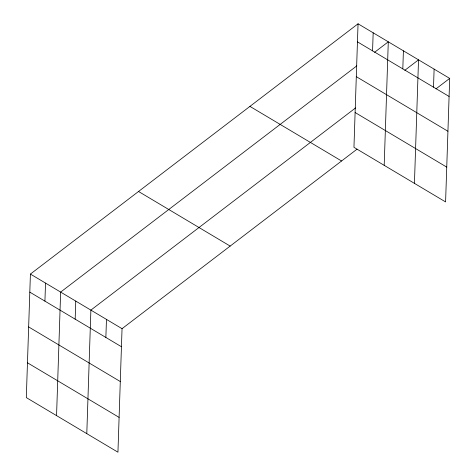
<?xml version="1.0" encoding="UTF-8"?>
<svg xmlns="http://www.w3.org/2000/svg" width="476" height="476" viewBox="0 0 476 476"><rect width="100%" height="100%" fill="white"/><g stroke="black" fill="none" stroke-linecap="round" stroke-linejoin="round"><path stroke-width="0.71" d="M358.053 23.8L353.954 147.322L445.59 201.925L449.689 78.397L358.053 23.8L30.41 274.075L26.311 397.603L117.947 452.2L122.046 328.678L357.012 149.19M44.928 301.141L45.529 283.083M56.555 415.619L60.648 292.091L356.827 65.855M75.172 319.158L75.767 301.106M86.793 433.636L90.886 310.114L355.602 107.903M105.868 337.448L106.469 319.396M372.571 50.867L373.172 32.808M384.197 165.345L388.291 41.817L374.564 52.306M402.815 68.883L403.41 50.825M414.435 183.361L418.529 59.833L404.802 70.323M433.511 87.173L434.112 69.115M435.957 88.887L449.689 78.397M357.452 41.852L449.088 96.455M356.298 76.66L447.934 131.257M355.108 112.52L446.744 167.118M249.93 106.392L341.566 160.989M138.534 191.483L230.164 246.086M30.41 274.075L122.046 328.678M29.809 292.133L121.445 346.73M28.655 326.935L120.291 381.538M27.465 362.795L119.101 417.392"/></g></svg>
